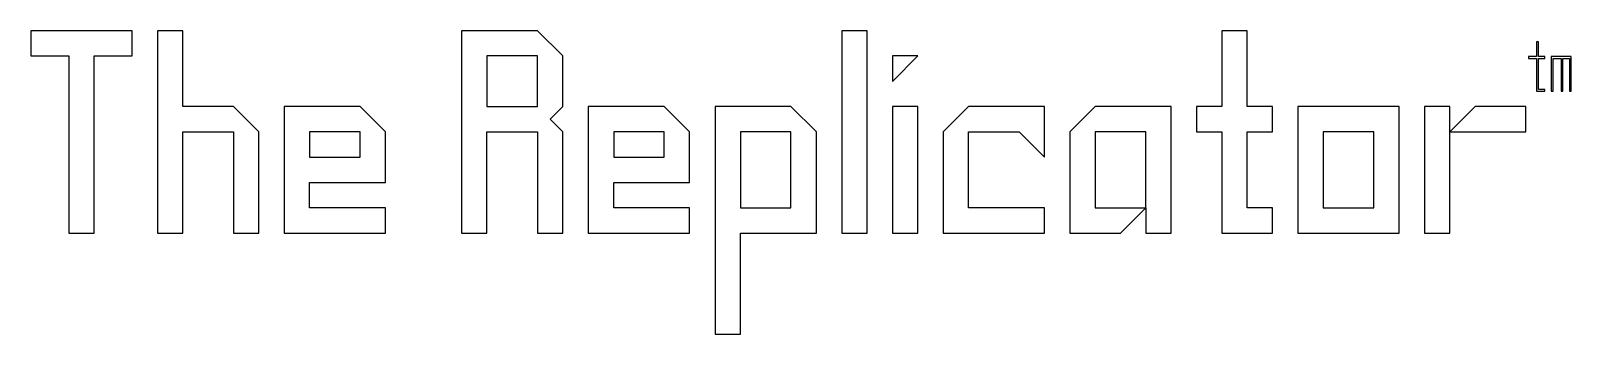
# Model space of a CAD drawing. Extents: x -26 to 86, y 16 to 38.
import ezdxf

# ---------------------------------------------------------------- set-up
doc = ezdxf.new("R2010")
doc.units = 0
doc.header["$MEASUREMENT"] = 0
doc.layers.get('0').update_dxf_attribs({"linetype": 'CONTINUOUS'})

msp = doc.modelspace()

# ---------------------------------------------------------------- linework, layer by layer
at = {"color": 18, "linetype": 'Continuous'}
for p, q in [((-26.17, 38.09), (-26.17, 36.25)), ((-18.8, 38.09), (-26.17, 38.09)), ((-26.17, 38.09), (-26.17, 36.25)), ((-18.8, 38.09), (-26.17, 38.09)), ((-18.8, 36.25), (-18.8, 38.09)), ((-18.8, 36.25), (-18.8, 38.09)), ((-15.12, 38.09), (-16.96, 38.09)), ((-16.96, 38.09), (-16.96, 23.35)), ((-15.12, 38.09), (-16.96, 38.09)), ((-16.96, 38.09), (-16.96, 23.35)), ((-15.12, 32.56), (-15.12, 38.09)), ((-15.12, 32.56), (-15.12, 38.09)), ((10.68, 38.09), (5.15, 38.09)), ((5.15, 38.09), (5.15, 23.35)), ((5.15, 38.09), (5.15, 23.35)), ((10.68, 38.09), (5.15, 38.09)), ((12.52, 36.25), (10.68, 38.09)), ((12.52, 36.25), (10.68, 38.09)), ((34.63, 38.09), (32.79, 38.09)), ((32.79, 38.09), (32.79, 23.35)), ((34.63, 38.09), (32.79, 38.09)), ((32.79, 38.09), (32.79, 23.35)), ((34.63, 23.35), (34.63, 38.09)), ((34.63, 23.35), (34.63, 38.09)), ((60.43, 38.09), (60.43, 32.56)), ((62.27, 38.09), (60.43, 38.09)), ((62.27, 38.09), (60.43, 38.09)), ((60.43, 38.09), (60.43, 32.56)), ((62.27, 32.56), (62.27, 38.09)), ((62.27, 32.56), (62.27, 38.09)), ((83.44, 37.27), (83.31, 37.27)), ((83.31, 37.27), (83.31, 36.2)), ((83.44, 37.27), (83.31, 37.27)), ((83.31, 37.27), (83.31, 36.2)), ((83.44, 36.2), (83.44, 37.27)), ((83.44, 36.2), (83.44, 37.27)), ((-26.17, 36.25), (-23.41, 36.25)), ((-26.17, 36.25), (-23.41, 36.25)), ((-23.41, 36.25), (-23.41, 23.35)), ((-23.41, 36.25), (-23.41, 23.35)), ((-21.57, 36.25), (-18.8, 36.25)), ((-21.57, 23.35), (-21.57, 36.25)), ((-21.57, 36.25), (-18.8, 36.25)), ((-21.57, 23.35), (-21.57, 36.25)), ((10.68, 36.25), (6.99, 36.25)), ((6.99, 36.25), (6.99, 32.56)), ((6.99, 36.25), (6.99, 32.56)), ((10.68, 36.25), (6.99, 36.25)), ((10.68, 32.56), (10.68, 36.25)), ((10.68, 32.56), (10.68, 36.25)), ((12.52, 32.56), (12.52, 36.25)), ((12.52, 32.56), (12.52, 36.25)), ((38.32, 36.25), (36.47, 36.25)), ((36.47, 34.4), (38.32, 36.25)), ((36.47, 36.25), (36.47, 34.4)), ((36.47, 34.4), (38.32, 36.25)), ((36.47, 36.25), (36.47, 34.4)), ((38.32, 36.25), (36.47, 36.25)), ((82.72, 36.2), (82.72, 36.07)), ((83.31, 36.2), (82.72, 36.2)), ((82.72, 36.2), (82.72, 36.07)), ((83.31, 36.2), (82.72, 36.2)), ((82.72, 36.07), (83.31, 36.07)), ((82.72, 36.07), (83.31, 36.07)), ((83.31, 36.07), (83.31, 33.69)), ((83.31, 36.07), (83.31, 33.69)), ((83.91, 36.2), (83.44, 36.2)), ((83.91, 36.2), (83.44, 36.2)), ((83.44, 36.07), (83.91, 36.07)), ((83.44, 33.81), (83.44, 36.07)), ((83.44, 33.81), (83.44, 36.07)), ((83.44, 36.07), (83.91, 36.07)), ((83.91, 36.07), (83.91, 36.2)), ((83.91, 36.07), (83.91, 36.2)), ((85.83, 36.2), (84.38, 36.2)), ((84.38, 36.2), (84.38, 33.69)), ((84.38, 36.2), (84.38, 33.69)), ((85.83, 36.2), (84.38, 36.2)), ((84.51, 33.69), (84.51, 36.07)), ((84.51, 36.07), (85.1, 36.07)), ((84.51, 33.69), (84.51, 36.07)), ((84.51, 36.07), (85.1, 36.07)), ((85.1, 36.07), (85.1, 33.69)), ((85.1, 36.07), (85.1, 33.69)), ((85.23, 33.69), (85.23, 36.07)), ((85.23, 36.07), (85.7, 36.07)), ((85.23, 33.69), (85.23, 36.07)), ((85.23, 36.07), (85.7, 36.07)), ((85.7, 36.07), (85.7, 33.69)), ((85.7, 36.07), (85.7, 33.69)), ((85.83, 33.69), (85.83, 36.2)), ((85.83, 33.69), (85.83, 36.2)), ((83.31, 33.69), (83.91, 33.69)), ((83.31, 33.69), (83.91, 33.69)), ((83.91, 33.81), (83.44, 33.81)), ((83.91, 33.81), (83.44, 33.81)), ((83.91, 33.69), (83.91, 33.81)), ((83.91, 33.69), (83.91, 33.81)), ((84.38, 33.69), (84.51, 33.69)), ((84.38, 33.69), (84.51, 33.69)), ((85.1, 33.69), (85.23, 33.69)), ((85.1, 33.69), (85.23, 33.69)), ((85.7, 33.69), (85.83, 33.69)), ((85.7, 33.69), (85.83, 33.69)), ((-11.43, 32.56), (-15.12, 32.56)), ((-11.43, 32.56), (-15.12, 32.56)), ((-9.59, 30.72), (-11.43, 32.56)), ((-9.59, 30.72), (-11.43, 32.56)), ((-7.75, 32.56), (-7.75, 23.35)), ((-2.22, 32.56), (-7.75, 32.56)), ((-7.75, 32.56), (-7.75, 23.35)), ((-2.22, 32.56), (-7.75, 32.56)), ((-0.38, 30.72), (-2.22, 32.56)), ((-0.38, 30.72), (-2.22, 32.56)), ((6.99, 32.56), (10.68, 32.56)), ((6.99, 32.56), (10.68, 32.56)), ((11.6, 31.64), (12.52, 32.56)), ((11.6, 31.64), (12.52, 32.56)), ((14.36, 32.56), (14.36, 23.35)), ((19.89, 32.56), (14.36, 32.56)), ((19.89, 32.56), (14.36, 32.56)), ((14.36, 32.56), (14.36, 23.35)), ((21.73, 30.72), (19.89, 32.56)), ((21.73, 30.72), (19.89, 32.56)), ((23.58, 32.56), (23.58, 15.98)), ((29.1, 32.56), (23.58, 32.56)), ((29.1, 32.56), (23.58, 32.56)), ((23.58, 32.56), (23.58, 15.98)), ((30.95, 30.72), (29.1, 32.56)), ((30.95, 30.72), (29.1, 32.56)), ((38.32, 32.56), (36.47, 32.56)), ((36.47, 32.56), (36.47, 23.35)), ((36.47, 32.56), (36.47, 23.35)), ((38.32, 32.56), (36.47, 32.56)), ((38.32, 23.35), (38.32, 32.56)), ((38.32, 23.35), (38.32, 32.56)), ((42, 32.56), (40.16, 30.72)), ((42, 32.56), (40.16, 30.72)), ((47.53, 32.56), (42, 32.56)), ((47.53, 32.56), (42, 32.56)), ((47.53, 28.87), (47.53, 32.56)), ((47.53, 28.87), (47.53, 32.56)), ((51.22, 32.56), (49.37, 30.72)), ((51.22, 32.56), (49.37, 30.72)), ((56.74, 32.56), (51.22, 32.56)), ((56.74, 32.56), (51.22, 32.56)), ((56.74, 23.35), (56.74, 32.56)), ((56.74, 23.35), (56.74, 32.56)), ((58.59, 32.56), (58.59, 30.72)), ((60.43, 32.56), (58.59, 32.56)), ((58.59, 32.56), (58.59, 30.72)), ((60.43, 32.56), (58.59, 32.56)), ((64.11, 32.56), (62.27, 32.56)), ((64.11, 32.56), (62.27, 32.56)), ((64.11, 30.72), (64.11, 32.56)), ((64.11, 30.72), (64.11, 32.56)), ((73.33, 32.56), (65.96, 32.56)), ((65.96, 32.56), (65.96, 23.35)), ((65.96, 32.56), (65.96, 23.35)), ((73.33, 32.56), (65.96, 32.56)), ((73.33, 23.35), (73.33, 32.56)), ((73.33, 23.35), (73.33, 32.56)), ((75.17, 32.56), (75.17, 23.35)), ((77.01, 32.56), (75.17, 32.56)), ((77.01, 32.56), (75.17, 32.56)), ((75.17, 32.56), (75.17, 23.35)), ((77.01, 30.72), (77.01, 32.56)), ((78.85, 32.56), (77.01, 30.72)), ((78.85, 32.56), (77.01, 30.72)), ((77.01, 30.72), (77.01, 32.56)), ((82.54, 32.56), (78.85, 32.56)), ((82.54, 32.56), (78.85, 32.56)), ((82.54, 30.72), (82.54, 32.56)), ((82.54, 30.72), (82.54, 32.56)), ((12.52, 30.72), (11.6, 31.64)), ((12.52, 30.72), (11.6, 31.64)), ((-15.12, 30.72), (-11.43, 30.72)), ((-15.12, 23.35), (-15.12, 30.72)), ((-15.12, 30.72), (-11.43, 30.72)), ((-15.12, 23.35), (-15.12, 30.72)), ((-11.43, 30.72), (-11.43, 23.35)), ((-11.43, 30.72), (-11.43, 23.35)), ((-9.59, 23.35), (-9.59, 30.72)), ((-9.59, 23.35), (-9.59, 30.72)), ((-5.9, 30.72), (-5.9, 28.87)), ((-2.22, 30.72), (-5.9, 30.72)), ((-2.22, 30.72), (-5.9, 30.72)), ((-5.9, 30.72), (-5.9, 28.87)), ((-2.22, 28.87), (-2.22, 30.72)), ((-2.22, 28.87), (-2.22, 30.72)), ((-0.38, 27.03), (-0.38, 30.72)), ((-0.38, 27.03), (-0.38, 30.72)), ((6.99, 30.72), (10.68, 30.72)), ((6.99, 23.35), (6.99, 30.72)), ((6.99, 23.35), (6.99, 30.72)), ((6.99, 30.72), (10.68, 30.72)), ((10.68, 30.72), (10.68, 23.35)), ((10.68, 30.72), (10.68, 23.35)), ((12.52, 23.35), (12.52, 30.72)), ((12.52, 23.35), (12.52, 30.72)), ((16.21, 30.72), (16.21, 28.87)), ((19.89, 30.72), (16.21, 30.72)), ((19.89, 30.72), (16.21, 30.72)), ((16.21, 30.72), (16.21, 28.87)), ((19.89, 28.87), (19.89, 30.72)), ((19.89, 28.87), (19.89, 30.72)), ((21.73, 27.03), (21.73, 30.72)), ((21.73, 27.03), (21.73, 30.72)), ((29.1, 30.72), (25.42, 30.72)), ((25.42, 30.72), (25.42, 25.19)), ((29.1, 30.72), (25.42, 30.72)), ((25.42, 30.72), (25.42, 25.19)), ((29.1, 25.19), (29.1, 30.72)), ((29.1, 25.19), (29.1, 30.72)), ((30.95, 23.35), (30.95, 30.72)), ((30.95, 23.35), (30.95, 30.72)), ((40.16, 30.72), (40.16, 23.35)), ((40.16, 30.72), (40.16, 23.35)), ((42, 25.19), (42, 30.72)), ((42, 30.72), (45.69, 30.72)), ((42, 25.19), (42, 30.72)), ((42, 30.72), (45.69, 30.72)), ((45.69, 30.72), (47.53, 28.87)), ((45.69, 30.72), (47.53, 28.87)), ((49.37, 30.72), (49.37, 23.35)), ((49.37, 30.72), (49.37, 23.35)), ((51.22, 30.72), (51.22, 25.19)), ((54.9, 30.72), (51.22, 30.72)), ((54.9, 30.72), (51.22, 30.72)), ((51.22, 30.72), (51.22, 25.19)), ((54.9, 25.19), (54.9, 30.72)), ((54.9, 25.19), (54.9, 30.72)), ((58.59, 30.72), (60.43, 30.72)), ((58.59, 30.72), (60.43, 30.72)), ((60.43, 30.72), (60.43, 23.35)), ((60.43, 30.72), (60.43, 23.35)), ((62.27, 25.19), (62.27, 30.72)), ((62.27, 30.72), (64.11, 30.72)), ((62.27, 30.72), (64.11, 30.72)), ((62.27, 25.19), (62.27, 30.72)), ((67.8, 30.72), (67.8, 25.19)), ((71.48, 30.72), (67.8, 30.72)), ((67.8, 30.72), (67.8, 25.19)), ((71.48, 30.72), (67.8, 30.72)), ((71.48, 25.19), (71.48, 30.72)), ((71.48, 25.19), (71.48, 30.72)), ((77.01, 23.35), (77.01, 30.72)), ((77.01, 30.72), (82.54, 30.72)), ((77.01, 30.72), (82.54, 30.72)), ((77.01, 23.35), (77.01, 30.72)), ((-5.9, 28.87), (-2.22, 28.87)), ((-5.9, 28.87), (-2.22, 28.87)), ((16.21, 28.87), (19.89, 28.87)), ((16.21, 28.87), (19.89, 28.87)), ((-5.9, 27.03), (-0.38, 27.03)), ((-5.9, 25.19), (-5.9, 27.03)), ((-5.9, 27.03), (-0.38, 27.03)), ((-5.9, 25.19), (-5.9, 27.03)), ((16.21, 27.03), (21.73, 27.03)), ((16.21, 25.19), (16.21, 27.03)), ((16.21, 25.19), (16.21, 27.03)), ((16.21, 27.03), (21.73, 27.03)), ((-0.38, 25.19), (-5.9, 25.19)), ((-0.38, 25.19), (-5.9, 25.19)), ((-0.38, 23.35), (-0.38, 25.19)), ((-0.38, 23.35), (-0.38, 25.19)), ((21.73, 25.19), (16.21, 25.19)), ((21.73, 25.19), (16.21, 25.19)), ((21.73, 23.35), (21.73, 25.19)), ((21.73, 23.35), (21.73, 25.19)), ((25.42, 25.19), (29.1, 25.19)), ((25.42, 25.19), (29.1, 25.19)), ((47.53, 25.19), (42, 25.19)), ((47.53, 25.19), (42, 25.19)), ((47.53, 23.35), (47.53, 25.19)), ((47.53, 23.35), (47.53, 25.19)), ((51.22, 25.19), (54.9, 25.19)), ((51.22, 25.19), (54.9, 25.19)), ((53.06, 23.35), (54.9, 25.19)), ((53.06, 23.35), (54.9, 25.19)), ((54.9, 25.19), (54.9, 23.35)), ((54.9, 25.19), (54.9, 23.35)), ((64.11, 25.19), (62.27, 25.19)), ((64.11, 25.19), (62.27, 25.19)), ((64.11, 23.35), (64.11, 25.19)), ((64.11, 23.35), (64.11, 25.19)), ((67.8, 25.19), (71.48, 25.19)), ((67.8, 25.19), (71.48, 25.19)), ((-23.41, 23.35), (-21.57, 23.35)), ((-23.41, 23.35), (-21.57, 23.35)), ((-16.96, 23.35), (-15.12, 23.35)), ((-16.96, 23.35), (-15.12, 23.35)), ((-11.43, 23.35), (-9.59, 23.35)), ((-11.43, 23.35), (-9.59, 23.35)), ((-7.75, 23.35), (-0.38, 23.35)), ((-7.75, 23.35), (-0.38, 23.35)), ((5.15, 23.35), (6.99, 23.35)), ((5.15, 23.35), (6.99, 23.35)), ((10.68, 23.35), (12.52, 23.35)), ((10.68, 23.35), (12.52, 23.35)), ((14.36, 23.35), (21.73, 23.35)), ((14.36, 23.35), (21.73, 23.35)), ((25.42, 15.98), (25.42, 23.35)), ((25.42, 23.35), (30.95, 23.35)), ((25.42, 15.98), (25.42, 23.35)), ((25.42, 23.35), (30.95, 23.35)), ((32.79, 23.35), (34.63, 23.35)), ((32.79, 23.35), (34.63, 23.35)), ((36.47, 23.35), (38.32, 23.35)), ((36.47, 23.35), (38.32, 23.35)), ((40.16, 23.35), (47.53, 23.35)), ((40.16, 23.35), (47.53, 23.35)), ((49.37, 23.35), (53.06, 23.35)), ((49.37, 23.35), (53.06, 23.35)), ((54.9, 23.35), (56.74, 23.35)), ((54.9, 23.35), (56.74, 23.35)), ((60.43, 23.35), (64.11, 23.35)), ((60.43, 23.35), (64.11, 23.35)), ((65.96, 23.35), (73.33, 23.35)), ((65.96, 23.35), (73.33, 23.35)), ((75.17, 23.35), (77.01, 23.35)), ((75.17, 23.35), (77.01, 23.35)), ((23.58, 15.98), (25.42, 15.98)), ((23.58, 15.98), (25.42, 15.98))]:
    msp.add_line(p, q, dxfattribs=at)

doc.saveas('drawing.dxf')
